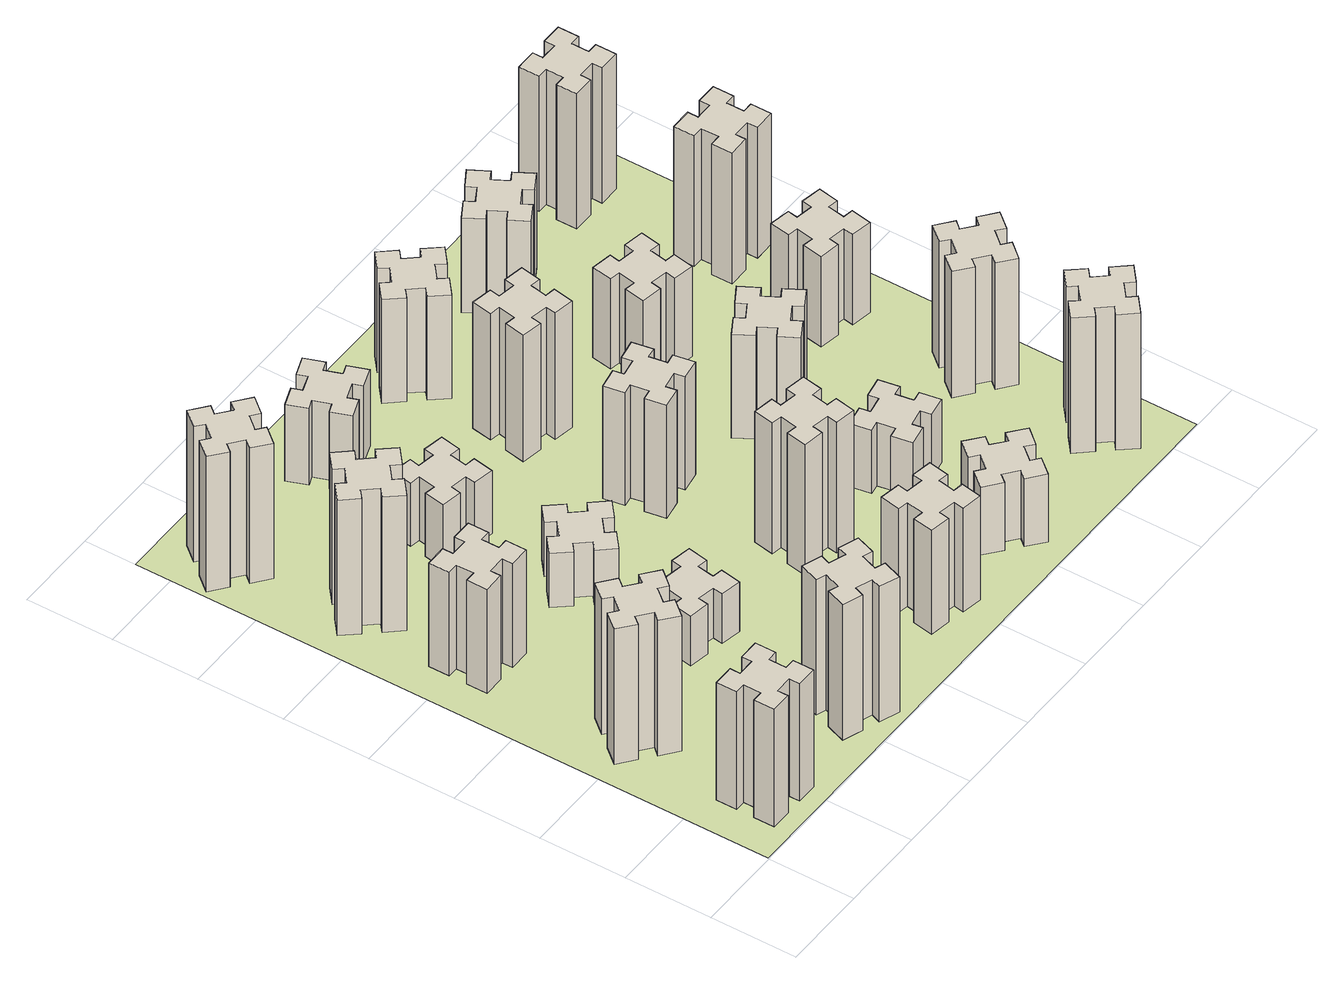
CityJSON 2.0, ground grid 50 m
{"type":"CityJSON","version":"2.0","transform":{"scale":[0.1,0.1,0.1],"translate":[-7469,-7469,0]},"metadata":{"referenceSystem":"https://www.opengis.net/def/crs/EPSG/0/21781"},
"CityObjects":{
"building1":{"type":"Building","attributes":{"class":"1000","function":"1000","usage":"1000","yearOfConstruction":2016,"roofType":"1000","measuredHeight":78,"storeysAboveGround":30,"storeysBelowGround":0},"geometry":[{"type":"Solid","lod":"1","boundaries":[[[[0,1,2,3,4,5,6,7,8,9,10,11,12,13,14,15,16,17,18,19]],[[17,16,20,21]],[[16,15,22,20]],[[15,14,23,22]],[[14,13,24,23]],[[13,12,25,24]],[[12,11,26,25]],[[11,10,27,26]],[[10,9,28,27]],[[9,8,29,28]],[[8,7,30,29]],[[7,6,31,30]],[[6,5,32,31]],[[5,4,33,32]],[[4,3,34,33]],[[3,2,35,34]],[[2,1,36,35]],[[1,0,37,36]],[[0,19,38,37]],[[19,18,39,38]],[[18,17,21,39]],[[24,25,26,27,28,29,30,31,32,33,34,35,36,37,38,39,21,20,22,23]]]]}]},
"building2":{"type":"Building","attributes":{"class":"1000","function":"1000","usage":"1000","yearOfConstruction":2016,"roofType":"1000","measuredHeight":90,"storeysAboveGround":30,"storeysBelowGround":0},"geometry":[{"type":"Solid","lod":"1","boundaries":[[[[40,41,42,43,44,45,46,47,48,49,50,51,52,53,54,55,56,57,58,59]],[[57,56,60,61]],[[56,55,62,60]],[[55,54,63,62]],[[54,53,64,63]],[[53,52,65,64]],[[52,51,66,65]],[[51,50,67,66]],[[50,49,68,67]],[[49,48,69,68]],[[48,47,70,69]],[[47,46,71,70]],[[46,45,72,71]],[[45,44,73,72]],[[44,43,74,73]],[[43,42,75,74]],[[42,41,76,75]],[[41,40,77,76]],[[40,59,78,77]],[[59,58,79,78]],[[58,57,61,79]],[[64,65,66,67,68,69,70,71,72,73,74,75,76,77,78,79,61,60,62,63]]]]}]},
"building3":{"type":"Building","attributes":{"class":"1000","function":"1000","usage":"1000","yearOfConstruction":2016,"roofType":"1000","measuredHeight":69,"storeysAboveGround":30,"storeysBelowGround":0},"geometry":[{"type":"Solid","lod":"1","boundaries":[[[[80,81,82,83,84,85,86,87,88,89,90,91,92,93,94,95,96,97,98,99]],[[97,96,100,101]],[[96,95,102,100]],[[95,94,103,102]],[[94,93,104,103]],[[93,92,105,104]],[[92,91,106,105]],[[91,90,107,106]],[[90,89,108,107]],[[89,88,109,108]],[[88,87,110,109]],[[87,86,111,110]],[[86,85,112,111]],[[85,84,113,112]],[[84,83,114,113]],[[83,82,115,114]],[[82,81,116,115]],[[81,80,117,116]],[[80,99,118,117]],[[99,98,119,118]],[[98,97,101,119]],[[104,105,106,107,108,109,110,111,112,113,114,115,116,117,118,119,101,100,102,103]]]]}]},
"building4":{"type":"Building","attributes":{"class":"1000","function":"1000","usage":"1000","yearOfConstruction":2016,"roofType":"1000","measuredHeight":90,"storeysAboveGround":30,"storeysBelowGround":0},"geometry":[{"type":"Solid","lod":"1","boundaries":[[[[120,121,122,123,124,125,126,127,128,129,130,131,132,133,134,135,136,137,138,139]],[[137,136,140,141]],[[136,135,142,140]],[[135,134,143,142]],[[134,133,144,143]],[[133,132,145,144]],[[132,131,146,145]],[[131,130,147,146]],[[130,129,148,147]],[[129,128,149,148]],[[128,127,150,149]],[[127,126,151,150]],[[126,125,152,151]],[[125,124,153,152]],[[124,123,154,153]],[[123,122,155,154]],[[122,121,156,155]],[[121,120,157,156]],[[120,139,158,157]],[[139,138,159,158]],[[138,137,141,159]],[[144,145,146,147,148,149,150,151,152,153,154,155,156,157,158,159,141,140,142,143]]]]}]},
"building5":{"type":"Building","attributes":{"class":"1000","function":"1000","usage":"1000","yearOfConstruction":2016,"roofType":"1000","measuredHeight":90,"storeysAboveGround":30,"storeysBelowGround":0},"geometry":[{"type":"Solid","lod":"1","boundaries":[[[[160,161,162,163,164,165,166,167,168,169,170,171,172,173,174,175,176,177,178,179]],[[177,176,180,181]],[[176,175,182,180]],[[175,174,183,182]],[[174,173,184,183]],[[173,172,185,184]],[[172,171,186,185]],[[171,170,187,186]],[[170,169,188,187]],[[169,168,189,188]],[[168,167,190,189]],[[167,166,191,190]],[[166,165,192,191]],[[165,164,193,192]],[[164,163,194,193]],[[163,162,195,194]],[[162,161,196,195]],[[161,160,197,196]],[[160,179,198,197]],[[179,178,199,198]],[[178,177,181,199]],[[184,185,186,187,188,189,190,191,192,193,194,195,196,197,198,199,181,180,182,183]]]]}]},
"building6":{"type":"Building","attributes":{"class":"1000","function":"1000","usage":"1000","yearOfConstruction":2016,"roofType":"1000","measuredHeight":90,"storeysAboveGround":30,"storeysBelowGround":0},"geometry":[{"type":"Solid","lod":"1","boundaries":[[[[200,201,202,203,204,205,206,207,208,209,210,211,212,213,214,215,216,217,218,219]],[[217,216,220,221]],[[216,215,222,220]],[[215,214,223,222]],[[214,213,224,223]],[[213,212,225,224]],[[212,211,226,225]],[[211,210,227,226]],[[210,209,228,227]],[[209,208,229,228]],[[208,207,230,229]],[[207,206,231,230]],[[206,205,232,231]],[[205,204,233,232]],[[204,203,234,233]],[[203,202,235,234]],[[202,201,236,235]],[[201,200,237,236]],[[200,219,238,237]],[[219,218,239,238]],[[218,217,221,239]],[[224,225,226,227,228,229,230,231,232,233,234,235,236,237,238,239,221,220,222,223]]]]}]},
"building7":{"type":"Building","attributes":{"class":"1000","function":"1000","usage":"1000","yearOfConstruction":2016,"roofType":"1000","measuredHeight":33,"storeysAboveGround":30,"storeysBelowGround":0},"geometry":[{"type":"Solid","lod":"1","boundaries":[[[[240,241,242,243,244,245,246,247,248,249,250,251,252,253,254,255,256,257,258,259]],[[257,256,260,261]],[[256,255,262,260]],[[255,254,263,262]],[[254,253,264,263]],[[253,252,265,264]],[[252,251,266,265]],[[251,250,267,266]],[[250,249,268,267]],[[249,248,269,268]],[[248,247,270,269]],[[247,246,271,270]],[[246,245,272,271]],[[245,244,273,272]],[[244,243,274,273]],[[243,242,275,274]],[[242,241,276,275]],[[241,240,277,276]],[[240,259,278,277]],[[259,258,279,278]],[[258,257,261,279]],[[264,265,266,267,268,269,270,271,272,273,274,275,276,277,278,279,261,260,262,263]]]]}]},
"building8":{"type":"Building","attributes":{"class":"1000","function":"1000","usage":"1000","yearOfConstruction":2016,"roofType":"1000","measuredHeight":36,"storeysAboveGround":30,"storeysBelowGround":0},"geometry":[{"type":"Solid","lod":"1","boundaries":[[[[280,281,282,283,284,285,286,287,288,289,290,291,292,293,294,295,296,297,298,299]],[[297,296,300,301]],[[296,295,302,300]],[[295,294,303,302]],[[294,293,304,303]],[[293,292,305,304]],[[292,291,306,305]],[[291,290,307,306]],[[290,289,308,307]],[[289,288,309,308]],[[288,287,310,309]],[[287,286,311,310]],[[286,285,312,311]],[[285,284,313,312]],[[284,283,314,313]],[[283,282,315,314]],[[282,281,316,315]],[[281,280,317,316]],[[280,299,318,317]],[[299,298,319,318]],[[298,297,301,319]],[[304,305,306,307,308,309,310,311,312,313,314,315,316,317,318,319,301,300,302,303]]]]}]},
"building9":{"type":"Building","attributes":{"class":"1000","function":"1000","usage":"1000","yearOfConstruction":2016,"roofType":"1000","measuredHeight":42,"storeysAboveGround":30,"storeysBelowGround":0},"geometry":[{"type":"Solid","lod":"1","boundaries":[[[[320,321,322,323,324,325,326,327,328,329,330,331,332,333,334,335,336,337,338,339]],[[337,336,340,341]],[[336,335,342,340]],[[335,334,343,342]],[[334,333,344,343]],[[333,332,345,344]],[[332,331,346,345]],[[331,330,347,346]],[[330,329,348,347]],[[329,328,349,348]],[[328,327,350,349]],[[327,326,351,350]],[[326,325,352,351]],[[325,324,353,352]],[[324,323,354,353]],[[323,322,355,354]],[[322,321,356,355]],[[321,320,357,356]],[[320,339,358,357]],[[339,338,359,358]],[[338,337,341,359]],[[344,345,346,347,348,349,350,351,352,353,354,355,356,357,358,359,341,340,342,343]]]]}]},
"building10":{"type":"Building","attributes":{"class":"1000","function":"1000","usage":"1000","yearOfConstruction":2016,"roofType":"1000","measuredHeight":69,"storeysAboveGround":30,"storeysBelowGround":0},"geometry":[{"type":"Solid","lod":"1","boundaries":[[[[360,361,362,363,364,365,366,367,368,369,370,371,372,373,374,375,376,377,378,379]],[[377,376,380,381]],[[376,375,382,380]],[[375,374,383,382]],[[374,373,384,383]],[[373,372,385,384]],[[372,371,386,385]],[[371,370,387,386]],[[370,369,388,387]],[[369,368,389,388]],[[368,367,390,389]],[[367,366,391,390]],[[366,365,392,391]],[[365,364,393,392]],[[364,363,394,393]],[[363,362,395,394]],[[362,361,396,395]],[[361,360,397,396]],[[360,379,398,397]],[[379,378,399,398]],[[378,377,381,399]],[[384,385,386,387,388,389,390,391,392,393,394,395,396,397,398,399,381,380,382,383]]]]}]},
"building11":{"type":"Building","attributes":{"class":"1000","function":"1000","usage":"1000","yearOfConstruction":2016,"roofType":"1000","measuredHeight":51,"storeysAboveGround":30,"storeysBelowGround":0},"geometry":[{"type":"Solid","lod":"1","boundaries":[[[[400,401,402,403,404,405,406,407,408,409,410,411,412,413,414,415,416,417,418,419]],[[417,416,420,421]],[[416,415,422,420]],[[415,414,423,422]],[[414,413,424,423]],[[413,412,425,424]],[[412,411,426,425]],[[411,410,427,426]],[[410,409,428,427]],[[409,408,429,428]],[[408,407,430,429]],[[407,406,431,430]],[[406,405,432,431]],[[405,404,433,432]],[[404,403,434,433]],[[403,402,435,434]],[[402,401,436,435]],[[401,400,437,436]],[[400,419,438,437]],[[419,418,439,438]],[[418,417,421,439]],[[424,425,426,427,428,429,430,431,432,433,434,435,436,437,438,439,421,420,422,423]]]]}]},
"building12":{"type":"Building","attributes":{"class":"1000","function":"1000","usage":"1000","yearOfConstruction":2016,"roofType":"1000","measuredHeight":87,"storeysAboveGround":30,"storeysBelowGround":0},"geometry":[{"type":"Solid","lod":"1","boundaries":[[[[440,441,442,443,444,445,446,447,448,449,450,451,452,453,454,455,456,457,458,459]],[[457,456,460,461]],[[456,455,462,460]],[[455,454,463,462]],[[454,453,464,463]],[[453,452,465,464]],[[452,451,466,465]],[[451,450,467,466]],[[450,449,468,467]],[[449,448,469,468]],[[448,447,470,469]],[[447,446,471,470]],[[446,445,472,471]],[[445,444,473,472]],[[444,443,474,473]],[[443,442,475,474]],[[442,441,476,475]],[[441,440,477,476]],[[440,459,478,477]],[[459,458,479,478]],[[458,457,461,479]],[[464,465,466,467,468,469,470,471,472,473,474,475,476,477,478,479,461,460,462,463]]]]}]},
"building13":{"type":"Building","attributes":{"class":"1000","function":"1000","usage":"1000","yearOfConstruction":2016,"roofType":"1000","measuredHeight":75,"storeysAboveGround":30,"storeysBelowGround":0},"geometry":[{"type":"Solid","lod":"1","boundaries":[[[[480,481,482,483,484,485,486,487,488,489,490,491,492,493,494,495,496,497,498,499]],[[497,496,500,501]],[[496,495,502,500]],[[495,494,503,502]],[[494,493,504,503]],[[493,492,505,504]],[[492,491,506,505]],[[491,490,507,506]],[[490,489,508,507]],[[489,488,509,508]],[[488,487,510,509]],[[487,486,511,510]],[[486,485,512,511]],[[485,484,513,512]],[[484,483,514,513]],[[483,482,515,514]],[[482,481,516,515]],[[481,480,517,516]],[[480,499,518,517]],[[499,498,519,518]],[[498,497,501,519]],[[504,505,506,507,508,509,510,511,512,513,514,515,516,517,518,519,501,500,502,503]]]]}]},
"building14":{"type":"Building","attributes":{"class":"1000","function":"1000","usage":"1000","yearOfConstruction":2016,"roofType":"1000","measuredHeight":84,"storeysAboveGround":30,"storeysBelowGround":0},"geometry":[{"type":"Solid","lod":"1","boundaries":[[[[520,521,522,523,524,525,526,527,528,529,530,531,532,533,534,535,536,537,538,539]],[[537,536,540,541]],[[536,535,542,540]],[[535,534,543,542]],[[534,533,544,543]],[[533,532,545,544]],[[532,531,546,545]],[[531,530,547,546]],[[530,529,548,547]],[[529,528,549,548]],[[528,527,550,549]],[[527,526,551,550]],[[526,525,552,551]],[[525,524,553,552]],[[524,523,554,553]],[[523,522,555,554]],[[522,521,556,555]],[[521,520,557,556]],[[520,539,558,557]],[[539,538,559,558]],[[538,537,541,559]],[[544,545,546,547,548,549,550,551,552,553,554,555,556,557,558,559,541,540,542,543]]]]}]},
"building15":{"type":"Building","attributes":{"class":"1000","function":"1000","usage":"1000","yearOfConstruction":2016,"roofType":"1000","measuredHeight":45,"storeysAboveGround":30,"storeysBelowGround":0},"geometry":[{"type":"Solid","lod":"1","boundaries":[[[[560,561,562,563,564,565,566,567,568,569,570,571,572,573,574,575,576,577,578,579]],[[577,576,580,581]],[[576,575,582,580]],[[575,574,583,582]],[[574,573,584,583]],[[573,572,585,584]],[[572,571,586,585]],[[571,570,587,586]],[[570,569,588,587]],[[569,568,589,588]],[[568,567,590,589]],[[567,566,591,590]],[[566,565,592,591]],[[565,564,593,592]],[[564,563,594,593]],[[563,562,595,594]],[[562,561,596,595]],[[561,560,597,596]],[[560,579,598,597]],[[579,578,599,598]],[[578,577,581,599]],[[584,585,586,587,588,589,590,591,592,593,594,595,596,597,598,599,581,580,582,583]]]]}]},
"building16":{"type":"Building","attributes":{"class":"1000","function":"1000","usage":"1000","yearOfConstruction":2016,"roofType":"1000","measuredHeight":69,"storeysAboveGround":30,"storeysBelowGround":0},"geometry":[{"type":"Solid","lod":"1","boundaries":[[[[600,601,602,603,604,605,606,607,608,609,610,611,612,613,614,615,616,617,618,619]],[[617,616,620,621]],[[616,615,622,620]],[[615,614,623,622]],[[614,613,624,623]],[[613,612,625,624]],[[612,611,626,625]],[[611,610,627,626]],[[610,609,628,627]],[[609,608,629,628]],[[608,607,630,629]],[[607,606,631,630]],[[606,605,632,631]],[[605,604,633,632]],[[604,603,634,633]],[[603,602,635,634]],[[602,601,636,635]],[[601,600,637,636]],[[600,619,638,637]],[[619,618,639,638]],[[618,617,621,639]],[[624,625,626,627,628,629,630,631,632,633,634,635,636,637,638,639,621,620,622,623]]]]}]},
"building17":{"type":"Building","attributes":{"class":"1000","function":"1000","usage":"1000","yearOfConstruction":2016,"roofType":"1000","measuredHeight":42,"storeysAboveGround":30,"storeysBelowGround":0},"geometry":[{"type":"Solid","lod":"1","boundaries":[[[[640,641,642,643,644,645,646,647,648,649,650,651,652,653,654,655,656,657,658,659]],[[657,656,660,661]],[[656,655,662,660]],[[655,654,663,662]],[[654,653,664,663]],[[653,652,665,664]],[[652,651,666,665]],[[651,650,667,666]],[[650,649,668,667]],[[649,648,669,668]],[[648,647,670,669]],[[647,646,671,670]],[[646,645,672,671]],[[645,644,673,672]],[[644,643,674,673]],[[643,642,675,674]],[[642,641,676,675]],[[641,640,677,676]],[[640,659,678,677]],[[659,658,679,678]],[[658,657,661,679]],[[664,665,666,667,668,669,670,671,672,673,674,675,676,677,678,679,661,660,662,663]]]]}]},
"building18":{"type":"Building","attributes":{"class":"1000","function":"1000","usage":"1000","yearOfConstruction":2016,"roofType":"1000","measuredHeight":69,"storeysAboveGround":30,"storeysBelowGround":0},"geometry":[{"type":"Solid","lod":"1","boundaries":[[[[680,681,682,683,684,685,686,687,688,689,690,691,692,693,694,695,696,697,698,699]],[[697,696,700,701]],[[696,695,702,700]],[[695,694,703,702]],[[694,693,704,703]],[[693,692,705,704]],[[692,691,706,705]],[[691,690,707,706]],[[690,689,708,707]],[[689,688,709,708]],[[688,687,710,709]],[[687,686,711,710]],[[686,685,712,711]],[[685,684,713,712]],[[684,683,714,713]],[[683,682,715,714]],[[682,681,716,715]],[[681,680,717,716]],[[680,699,718,717]],[[699,698,719,718]],[[698,697,701,719]],[[704,705,706,707,708,709,710,711,712,713,714,715,716,717,718,719,701,700,702,703]]]]}]},
"building19":{"type":"Building","attributes":{"class":"1000","function":"1000","usage":"1000","yearOfConstruction":2016,"roofType":"1000","measuredHeight":60,"storeysAboveGround":30,"storeysBelowGround":0},"geometry":[{"type":"Solid","lod":"1","boundaries":[[[[720,721,722,723,724,725,726,727,728,729,730,731,732,733,734,735,736,737,738,739]],[[737,736,740,741]],[[736,735,742,740]],[[735,734,743,742]],[[734,733,744,743]],[[733,732,745,744]],[[732,731,746,745]],[[731,730,747,746]],[[730,729,748,747]],[[729,728,749,748]],[[728,727,750,749]],[[727,726,751,750]],[[726,725,752,751]],[[725,724,753,752]],[[724,723,754,753]],[[723,722,755,754]],[[722,721,756,755]],[[721,720,757,756]],[[720,739,758,757]],[[739,738,759,758]],[[738,737,741,759]],[[744,745,746,747,748,749,750,751,752,753,754,755,756,757,758,759,741,740,742,743]]]]}]},
"building20":{"type":"Building","attributes":{"class":"1000","function":"1000","usage":"1000","yearOfConstruction":2016,"roofType":"1000","measuredHeight":90,"storeysAboveGround":30,"storeysBelowGround":0},"geometry":[{"type":"Solid","lod":"1","boundaries":[[[[760,761,762,763,764,765,766,767,768,769,770,771,772,773,774,775,776,777,778,779]],[[777,776,780,781]],[[776,775,782,780]],[[775,774,783,782]],[[774,773,784,783]],[[773,772,785,784]],[[772,771,786,785]],[[771,770,787,786]],[[770,769,788,787]],[[769,768,789,788]],[[768,767,790,789]],[[767,766,791,790]],[[766,765,792,791]],[[765,764,793,792]],[[764,763,794,793]],[[763,762,795,794]],[[762,761,796,795]],[[761,760,797,796]],[[760,779,798,797]],[[779,778,799,798]],[[778,777,781,799]],[[784,785,786,787,788,789,790,791,792,793,794,795,796,797,798,799,781,780,782,783]]]]}]},
"building21":{"type":"Building","attributes":{"class":"1000","function":"1000","usage":"1000","yearOfConstruction":2016,"roofType":"1000","measuredHeight":63,"storeysAboveGround":30,"storeysBelowGround":0},"geometry":[{"type":"Solid","lod":"1","boundaries":[[[[800,801,802,803,804,805,806,807,808,809,810,811,812,813,814,815,816,817,818,819]],[[817,816,820,821]],[[816,815,822,820]],[[815,814,823,822]],[[814,813,824,823]],[[813,812,825,824]],[[812,811,826,825]],[[811,810,827,826]],[[810,809,828,827]],[[809,808,829,828]],[[808,807,830,829]],[[807,806,831,830]],[[806,805,832,831]],[[805,804,833,832]],[[804,803,834,833]],[[803,802,835,834]],[[802,801,836,835]],[[801,800,837,836]],[[800,819,838,837]],[[819,818,839,838]],[[818,817,821,839]],[[824,825,826,827,828,829,830,831,832,833,834,835,836,837,838,839,821,820,822,823]]]]}]},
"building22":{"type":"Building","attributes":{"class":"1000","function":"1000","usage":"1000","yearOfConstruction":2016,"roofType":"1000","measuredHeight":84,"storeysAboveGround":30,"storeysBelowGround":0},"geometry":[{"type":"Solid","lod":"1","boundaries":[[[[840,841,842,843,844,845,846,847,848,849,850,851,852,853,854,855,856,857,858,859]],[[857,856,860,861]],[[856,855,862,860]],[[855,854,863,862]],[[854,853,864,863]],[[853,852,865,864]],[[852,851,866,865]],[[851,850,867,866]],[[850,849,868,867]],[[849,848,869,868]],[[848,847,870,869]],[[847,846,871,870]],[[846,845,872,871]],[[845,844,873,872]],[[844,843,874,873]],[[843,842,875,874]],[[842,841,876,875]],[[841,840,877,876]],[[840,859,878,877]],[[859,858,879,878]],[[858,857,861,879]],[[864,865,866,867,868,869,870,871,872,873,874,875,876,877,878,879,861,860,862,863]]]]}]},
"building23":{"type":"Building","attributes":{"class":"1000","function":"1000","usage":"1000","yearOfConstruction":2016,"roofType":"1000","measuredHeight":60,"storeysAboveGround":30,"storeysBelowGround":0},"geometry":[{"type":"Solid","lod":"1","boundaries":[[[[880,881,882,883,884,885,886,887,888,889,890,891,892,893,894,895,896,897,898,899]],[[897,896,900,901]],[[896,895,902,900]],[[895,894,903,902]],[[894,893,904,903]],[[893,892,905,904]],[[892,891,906,905]],[[891,890,907,906]],[[890,889,908,907]],[[889,888,909,908]],[[888,887,910,909]],[[887,886,911,910]],[[886,885,912,911]],[[885,884,913,912]],[[884,883,914,913]],[[883,882,915,914]],[[882,881,916,915]],[[881,880,917,916]],[[880,899,918,917]],[[899,898,919,918]],[[898,897,901,919]],[[904,905,906,907,908,909,910,911,912,913,914,915,916,917,918,919,901,900,902,903]]]]}]},
"building24":{"type":"Building","attributes":{"class":"1000","function":"1000","usage":"1000","yearOfConstruction":2016,"roofType":"1000","measuredHeight":87,"storeysAboveGround":30,"storeysBelowGround":0},"geometry":[{"type":"Solid","lod":"1","boundaries":[[[[920,921,922,923,924,925,926,927,928,929,930,931,932,933,934,935,936,937,938,939]],[[937,936,940,941]],[[936,935,942,940]],[[935,934,943,942]],[[934,933,944,943]],[[933,932,945,944]],[[932,931,946,945]],[[931,930,947,946]],[[930,929,948,947]],[[929,928,949,948]],[[928,927,950,949]],[[927,926,951,950]],[[926,925,952,951]],[[925,924,953,952]],[[924,923,954,953]],[[923,922,955,954]],[[922,921,956,955]],[[921,920,957,956]],[[920,939,958,957]],[[939,938,959,958]],[[938,937,941,959]],[[944,945,946,947,948,949,950,951,952,953,954,955,956,957,958,959,941,940,942,943]]]]}]},
"building25":{"type":"Building","attributes":{"class":"1000","function":"1000","usage":"1000","yearOfConstruction":2016,"roofType":"1000","measuredHeight":90,"storeysAboveGround":30,"storeysBelowGround":0},"geometry":[{"type":"Solid","lod":"1","boundaries":[[[[960,961,962,963,964,965,966,967,968,969,970,971,972,973,974,975,976,977,978,979]],[[977,976,980,981]],[[976,975,982,980]],[[975,974,983,982]],[[974,973,984,983]],[[973,972,985,984]],[[972,971,986,985]],[[971,970,987,986]],[[970,969,988,987]],[[969,968,989,988]],[[968,967,990,989]],[[967,966,991,990]],[[966,965,992,991]],[[965,964,993,992]],[[964,963,994,993]],[[963,962,995,994]],[[962,961,996,995]],[[961,960,997,996]],[[960,979,998,997]],[[979,978,999,998]],[[978,977,981,999]],[[984,985,986,987,988,989,990,991,992,993,994,995,996,997,998,999,981,980,982,983]]]]}]},
"landuse1":{"type":"LandUse","attributes":{"name":"plot1","function":"1010"},"geometry":[{"type":"MultiSurface","lod":"1","boundaries":[[[1000,1001,1002,1003]]]}]}
},
"vertices":[
[265,325,0],[265,225,0],[205,225,0],[205,105,0],[325,105,0],[325,165,0],[425,165,0],[425,105,0],[545,105,0],[545,225,0],[485,225,0],[485,325,0],[545,325,0],[545,445,0],[425,445,0],[425,385,0],[325,385,0],[325,445,0],[205,445,0],[205,325,0],[325,385,780],[325,445,780],[425,385,780],[425,445,780],[545,445,780],[545,325,780],[485,325,780],[485,225,780],[545,225,780],[545,105,780],[425,105,780],[425,165,780],[325,165,780],[325,105,780],[205,105,780],[205,225,780],[265,225,780],[265,325,780],[205,325,780],[205,445,780],
[484,1067,0],[408,1132,0],[446,1178,0],[354,1255,0],[277,1163,0],[323,1124,0],[259,1048,0],[213,1086,0],[136,994,0],[228,917,0],[266,963,0],[343,899,0],[304,853,0],[396,776,0],[473,868,0],[427,906,0],[492,983,0],[538,944,0],[615,1036,0],[523,1113,0],[492,983,900],[538,944,900],[427,906,900],[473,868,900],[396,776,900],[304,853,900],[343,899,900],[266,963,900],[228,917,900],[136,994,900],[213,1086,900],[259,1048,900],[323,1124,900],[277,1163,900],[354,1255,900],[446,1178,900],[408,1132,900],[484,1067,900],[523,1113,900],[615,1036,900],
[425,2065,0],[325,2065,0],[325,2125,0],[205,2125,0],[205,2005,0],[265,2005,0],[265,1905,0],[205,1905,0],[205,1785,0],[325,1785,0],[325,1845,0],[425,1845,0],[425,1785,0],[545,1785,0],[545,1905,0],[485,1905,0],[485,2005,0],[545,2005,0],[545,2125,0],[425,2125,0],[485,2005,690],[545,2005,690],[485,1905,690],[545,1905,690],[545,1785,690],[425,1785,690],[425,1845,690],[325,1845,690],[325,1785,690],[205,1785,690],[205,1905,690],[265,1905,690],[265,2005,690],[205,2005,690],[205,2125,690],[325,2125,690],[325,2065,690],[425,2065,690],[425,2125,690],[545,2125,690],
[492,2628,0],[427,2704,0],[473,2743,0],[396,2835,0],[304,2758,0],[343,2712,0],[266,2647,0],[228,2693,0],[136,2616,0],[213,2524,0],[259,2563,0],[323,2486,0],[277,2448,0],[354,2356,0],[446,2433,0],[408,2479,0],[484,2543,0],[523,2497,0],[615,2574,0],[538,2666,0],[484,2543,900],[523,2497,900],[408,2479,900],[446,2433,900],[354,2356,900],[277,2448,900],[323,2486,900],[259,2563,900],[213,2524,900],[136,2616,900],[228,2693,900],[266,2647,900],[343,2712,900],[304,2758,900],[396,2835,900],[473,2743,900],[427,2704,900],[492,2628,900],[538,2666,900],[615,2574,900],
[1029,360,0],[995,266,0],[939,287,0],[897,174,0],[1010,133,0],[1031,189,0],[1125,155,0],[1104,99,0],[1217,57,0],[1258,170,0],[1202,191,0],[1236,285,0],[1292,264,0],[1333,377,0],[1220,418,0],[1200,362,0],[1106,396,0],[1127,452,0],[1014,493,0],[973,380,0],[1106,396,900],[1127,452,900],[1200,362,900],[1220,418,900],[1333,377,900],[1292,264,900],[1236,285,900],[1202,191,900],[1258,170,900],[1217,57,900],[1104,99,900],[1125,155,900],[1031,189,900],[1010,133,900],[897,174,900],[939,287,900],[995,266,900],[1029,360,900],[973,380,900],[1014,493,900],
[384,3387,0],[308,3452,0],[346,3498,0],[254,3575,0],[177,3483,0],[223,3444,0],[159,3368,0],[113,3406,0],[36,3314,0],[128,3237,0],[166,3283,0],[243,3219,0],[204,3173,0],[296,3096,0],[373,3188,0],[327,3226,0],[392,3303,0],[438,3264,0],[515,3356,0],[423,3433,0],[392,3303,900],[438,3264,900],[327,3226,900],[373,3188,900],[296,3096,900],[204,3173,900],[243,3219,900],[166,3283,900],[128,3237,900],[36,3314,900],[113,3406,900],[159,3368,900],[223,3444,900],[177,3483,900],[254,3575,900],[346,3498,900],[308,3452,900],[384,3387,900],[423,3433,900],[515,3356,900],
[1047,1116,0],[1145,1098,0],[1135,1039,0],[1253,1018,0],[1274,1137,0],[1215,1147,0],[1232,1245,0],[1291,1235,0],[1312,1353,0],[1194,1374,0],[1184,1315,0],[1085,1332,0],[1096,1391,0],[977,1412,0],[957,1294,0],[1016,1284,0],[998,1185,0],[939,1196,0],[918,1077,0],[1037,1057,0],[998,1185,330],[939,1196,330],[1016,1284,330],[957,1294,330],[977,1412,330],[1096,1391,330],[1085,1332,330],[1184,1315,330],[1194,1374,330],[1312,1353,330],[1291,1235,330],[1232,1245,330],[1215,1147,330],[1274,1137,330],[1253,1018,330],[1135,1039,330],[1145,1098,330],[1047,1116,330],[1037,1057,330],[918,1077,330],
[1083,1972,0],[1006,1907,0],[968,1953,0],[876,1876,0],[953,1784,0],[999,1823,0],[1063,1746,0],[1017,1708,0],[1094,1616,0],[1186,1693,0],[1148,1739,0],[1224,1803,0],[1263,1757,0],[1355,1834,0],[1278,1926,0],[1232,1888,0],[1167,1964,0],[1213,2003,0],[1136,2095,0],[1044,2018,0],[1167,1964,360],[1213,2003,360],[1232,1888,360],[1278,1926,360],[1355,1834,360],[1263,1757,360],[1224,1803,360],[1148,1739,360],[1186,1693,360],[1094,1616,360],[1017,1708,360],[1063,1746,360],[999,1823,360],[953,1784,360],[876,1876,360],[968,1953,360],[1006,1907,360],[1083,1972,360],[1044,2018,360],[1136,2095,360],
[1115,2527,0],[1132,2625,0],[1191,2615,0],[1212,2733,0],[1094,2754,0],[1084,2695,0],[985,2712,0],[996,2771,0],[877,2792,0],[857,2674,0],[916,2664,0],[898,2565,0],[839,2576,0],[818,2457,0],[937,2437,0],[947,2496,0],[1045,2478,0],[1035,2419,0],[1153,2398,0],[1174,2517,0],[1045,2478,420],[1035,2419,420],[947,2496,420],[937,2437,420],[818,2457,420],[839,2576,420],[898,2565,420],[916,2664,420],[857,2674,420],[877,2792,420],[996,2771,420],[985,2712,420],[1084,2695,420],[1094,2754,420],[1212,2733,420],[1191,2615,420],[1132,2625,420],[1115,2527,420],[1174,2517,420],[1153,2398,420],
[2055,307,0],[2072,405,0],[2131,395,0],[2152,513,0],[2034,534,0],[2024,475,0],[1925,492,0],[1936,551,0],[1817,572,0],[1797,454,0],[1856,444,0],[1838,345,0],[1779,356,0],[1758,237,0],[1877,217,0],[1887,276,0],[1985,258,0],[1975,199,0],[2093,178,0],[2114,297,0],[1985,258,690],[1975,199,690],[1887,276,690],[1877,217,690],[1758,237,690],[1779,356,690],[1838,345,690],[1856,444,690],[1797,454,690],[1817,572,690],[1936,551,690],[1925,492,690],[2024,475,690],[2034,534,690],[2152,513,690],[2131,395,690],[2072,405,690],[2055,307,690],[2114,297,690],[2093,178,690],
[1125,3456,0],[1031,3422,0],[1010,3478,0],[897,3437,0],[939,3324,0],[995,3345,0],[1029,3251,0],[973,3230,0],[1014,3117,0],[1127,3159,0],[1106,3215,0],[1200,3249,0],[1220,3193,0],[1333,3234,0],[1292,3347,0],[1236,3326,0],[1202,3420,0],[1258,3440,0],[1217,3553,0],[1104,3512,0],[1202,3420,510],[1258,3440,510],[1236,3326,510],[1292,3347,510],[1333,3234,510],[1220,3193,510],[1200,3249,510],[1106,3215,510],[1127,3159,510],[1014,3117,510],[973,3230,510],[1029,3251,510],[995,3345,510],[939,3324,510],[897,3437,510],[1010,3478,510],[1031,3422,510],[1125,3456,510],[1104,3512,510],[1217,3553,510],
[2055,1047,0],[2072,1145,0],[2131,1135,0],[2152,1253,0],[2034,1274,0],[2024,1215,0],[1925,1232,0],[1936,1291,0],[1817,1312,0],[1797,1194,0],[1856,1184,0],[1838,1085,0],[1779,1096,0],[1758,977,0],[1877,957,0],[1887,1016,0],[1985,998,0],[1975,939,0],[2093,918,0],[2114,1037,0],[1985,998,870],[1975,939,870],[1887,1016,870],[1877,957,870],[1758,977,870],[1779,1096,870],[1838,1085,870],[1856,1184,870],[1797,1194,870],[1817,1312,870],[1936,1291,870],[1925,1232,870],[2024,1215,870],[2034,1274,870],[2152,1253,870],[2131,1135,870],[2072,1145,870],[2055,1047,870],[2114,1037,870],[2093,918,870],
[1972,1925,0],[1955,2024,0],[2014,2034,0],[1993,2152,0],[1875,2131,0],[1885,2072,0],[1787,2055,0],[1777,2114,0],[1658,2093,0],[1679,1975,0],[1738,1985,0],[1756,1887,0],[1697,1877,0],[1717,1758,0],[1836,1779,0],[1825,1838,0],[1924,1856,0],[1934,1797,0],[2052,1817,0],[2031,1936,0],[1924,1856,750],[1934,1797,750],[1825,1838,750],[1836,1779,750],[1717,1758,750],[1697,1877,750],[1756,1887,750],[1738,1985,750],[1679,1975,750],[1658,2093,750],[1777,2114,750],[1787,2055,750],[1885,2072,750],[1875,2131,750],[1993,2152,750],[2014,2034,750],[1955,2024,750],[1972,1925,750],[2031,1936,750],[2052,1817,750],
[1756,2764,0],[1738,2665,0],[1679,2676,0],[1658,2557,0],[1777,2537,0],[1787,2596,0],[1885,2578,0],[1875,2519,0],[1993,2498,0],[2014,2617,0],[1955,2627,0],[1972,2725,0],[2031,2715,0],[2052,2833,0],[1934,2854,0],[1924,2795,0],[1825,2812,0],[1836,2871,0],[1717,2892,0],[1697,2774,0],[1825,2812,840],[1836,2871,840],[1924,2795,840],[1934,2854,840],[2052,2833,840],[2031,2715,840],[1972,2725,840],[1955,2627,840],[2014,2617,840],[1993,2498,840],[1875,2519,840],[1885,2578,840],[1787,2596,840],[1777,2537,840],[1658,2557,840],[1679,2676,840],[1738,2665,840],[1756,2764,840],[1697,2774,840],[1717,2892,840],
[2486,323,0],[2563,259,0],[2524,213,0],[2616,136,0],[2693,228,0],[2647,266,0],[2712,343,0],[2758,304,0],[2835,396,0],[2743,473,0],[2704,427,0],[2628,492,0],[2666,538,0],[2574,615,0],[2497,523,0],[2543,484,0],[2479,408,0],[2433,446,0],[2356,354,0],[2448,277,0],[2479,408,450],[2433,446,450],[2543,484,450],[2497,523,450],[2574,615,450],[2666,538,450],[2628,492,450],[2704,427,450],[2743,473,450],[2835,396,450],[2758,304,450],[2712,343,450],[2647,266,450],[2693,228,450],[2616,136,450],[2524,213,450],[2563,259,450],[2486,323,450],[2448,277,450],[2356,354,450],
[1888,3219,0],[1964,3283,0],[2003,3237,0],[2095,3314,0],[2018,3406,0],[1972,3368,0],[1907,3444,0],[1953,3483,0],[1876,3575,0],[1784,3498,0],[1823,3452,0],[1746,3387,0],[1708,3433,0],[1616,3356,0],[1693,3264,0],[1739,3303,0],[1803,3226,0],[1757,3188,0],[1834,3096,0],[1926,3173,0],[1803,3226,690],[1757,3188,690],[1739,3303,690],[1693,3264,690],[1616,3356,690],[1708,3433,690],[1746,3387,690],[1823,3452,690],[1784,3498,690],[1876,3575,690],[1953,3483,690],[1907,3444,690],[1972,3368,690],[2018,3406,690],[2095,3314,690],[2003,3237,690],[1964,3283,690],[1888,3219,690],[1926,3173,690],[1834,3096,690],
[2625,1132,0],[2527,1115,0],[2517,1174,0],[2398,1153,0],[2419,1035,0],[2478,1045,0],[2496,947,0],[2437,937,0],[2457,818,0],[2576,839,0],[2565,898,0],[2664,916,0],[2674,857,0],[2792,877,0],[2771,996,0],[2712,985,0],[2695,1084,0],[2754,1094,0],[2733,1212,0],[2615,1191,0],[2695,1084,420],[2754,1094,420],[2712,985,420],[2771,996,420],[2792,877,420],[2674,857,420],[2664,916,420],[2565,898,420],[2576,839,420],[2457,818,420],[2437,937,420],[2496,947,420],[2478,1045,420],[2419,1035,420],[2398,1153,420],[2517,1174,420],[2527,1115,420],[2625,1132,420],[2615,1191,420],[2733,1212,420],
[2475,1744,0],[2525,1657,0],[2473,1627,0],[2533,1523,0],[2637,1583,0],[2607,1635,0],[2694,1685,0],[2724,1633,0],[2828,1693,0],[2768,1797,0],[2716,1767,0],[2666,1854,0],[2718,1884,0],[2658,1988,0],[2554,1928,0],[2584,1876,0],[2497,1826,0],[2467,1878,0],[2363,1818,0],[2423,1714,0],[2497,1826,690],[2467,1878,690],[2584,1876,690],[2554,1928,690],[2658,1988,690],[2718,1884,690],[2666,1854,690],[2716,1767,690],[2768,1797,690],[2828,1693,690],[2724,1633,690],[2694,1685,690],[2607,1635,690],[2637,1583,690],[2533,1523,690],[2473,1627,690],[2525,1657,690],[2475,1744,690],[2423,1714,690],[2363,1818,690],
[2496,2564,0],[2478,2465,0],[2419,2476,0],[2398,2357,0],[2517,2337,0],[2527,2396,0],[2625,2378,0],[2615,2319,0],[2733,2298,0],[2754,2417,0],[2695,2427,0],[2712,2525,0],[2771,2515,0],[2792,2633,0],[2674,2654,0],[2664,2595,0],[2565,2612,0],[2576,2671,0],[2457,2692,0],[2437,2574,0],[2565,2612,600],[2576,2671,600],[2664,2595,600],[2674,2654,600],[2792,2633,600],[2771,2515,600],[2712,2525,600],[2695,2427,600],[2754,2417,600],[2733,2298,600],[2615,2319,600],[2625,2378,600],[2527,2396,600],[2517,2337,600],[2398,2357,600],[2419,2476,600],[2478,2465,600],[2496,2564,600],[2437,2574,600],[2457,2692,600],
[3468,259,0],[3544,323,0],[3583,277,0],[3675,354,0],[3598,446,0],[3552,408,0],[3487,484,0],[3533,523,0],[3456,615,0],[3364,538,0],[3403,492,0],[3326,427,0],[3288,473,0],[3196,396,0],[3273,304,0],[3319,343,0],[3383,266,0],[3337,228,0],[3414,136,0],[3506,213,0],[3383,266,900],[3337,228,900],[3319,343,900],[3273,304,900],[3196,396,900],[3288,473,900],[3326,427,900],[3403,492,900],[3364,538,900],[3456,615,900],[3533,523,900],[3487,484,900],[3552,408,900],[3598,446,900],[3675,354,900],[3583,277,900],[3544,323,900],[3468,259,900],[3506,213,900],[3414,136,900],
[2716,3347,0],[2666,3434,0],[2718,3464,0],[2658,3568,0],[2554,3508,0],[2584,3456,0],[2497,3406,0],[2467,3458,0],[2363,3398,0],[2423,3294,0],[2475,3324,0],[2525,3237,0],[2473,3207,0],[2533,3103,0],[2637,3163,0],[2607,3215,0],[2694,3265,0],[2724,3213,0],[2828,3273,0],[2768,3377,0],[2694,3265,630],[2724,3213,630],[2607,3215,630],[2637,3163,630],[2533,3103,630],[2473,3207,630],[2525,3237,630],[2475,3324,630],[2423,3294,630],[2363,3398,630],[2467,3458,630],[2497,3406,630],[2584,3456,630],[2554,3508,630],[2658,3568,630],[2718,3464,630],[2666,3434,630],[2716,3347,630],[2768,3377,630],[2828,3273,630],
[3487,1006,0],[3552,1083,0],[3598,1044,0],[3675,1136,0],[3583,1213,0],[3544,1167,0],[3468,1232,0],[3506,1278,0],[3414,1355,0],[3337,1263,0],[3383,1224,0],[3319,1148,0],[3273,1186,0],[3196,1094,0],[3288,1017,0],[3326,1063,0],[3403,999,0],[3364,953,0],[3456,876,0],[3533,968,0],[3403,999,840],[3364,953,840],[3326,1063,840],[3288,1017,840],[3196,1094,840],[3273,1186,840],[3319,1148,840],[3383,1224,840],[3337,1263,840],[3414,1355,840],[3506,1278,840],[3468,1232,840],[3544,1167,840],[3583,1213,840],[3675,1136,840],[3598,1044,840],[3552,1083,840],[3487,1006,840],[3533,968,840],[3456,876,840],
[3267,1856,0],[3365,1838,0],[3355,1779,0],[3473,1758,0],[3494,1877,0],[3435,1887,0],[3452,1985,0],[3511,1975,0],[3532,2093,0],[3414,2114,0],[3404,2055,0],[3305,2072,0],[3316,2131,0],[3197,2152,0],[3177,2034,0],[3236,2024,0],[3218,1925,0],[3159,1936,0],[3138,1817,0],[3257,1797,0],[3218,1925,600],[3159,1936,600],[3236,2024,600],[3177,2034,600],[3197,2152,600],[3316,2131,600],[3305,2072,600],[3404,2055,600],[3414,2114,600],[3532,2093,600],[3511,1975,600],[3452,1985,600],[3435,1887,600],[3494,1877,600],[3473,1758,600],[3355,1779,600],[3365,1838,600],[3267,1856,600],[3257,1797,600],[3138,1817,600],
[3485,2705,0],[3385,2705,0],[3385,2765,0],[3265,2765,0],[3265,2645,0],[3325,2645,0],[3325,2545,0],[3265,2545,0],[3265,2425,0],[3385,2425,0],[3385,2485,0],[3485,2485,0],[3485,2425,0],[3605,2425,0],[3605,2545,0],[3545,2545,0],[3545,2645,0],[3605,2645,0],[3605,2765,0],[3485,2765,0],[3545,2645,870],[3605,2645,870],[3545,2545,870],[3605,2545,870],[3605,2425,870],[3485,2425,870],[3485,2485,870],[3385,2485,870],[3385,2425,870],[3265,2425,870],[3265,2545,870],[3325,2545,870],[3325,2645,870],[3265,2645,870],[3265,2765,870],[3385,2765,870],[3385,2705,870],[3485,2705,870],[3485,2765,870],[3605,2765,870],
[3285,3325,0],[3385,3325,0],[3385,3265,0],[3505,3265,0],[3505,3385,0],[3445,3385,0],[3445,3485,0],[3505,3485,0],[3505,3605,0],[3385,3605,0],[3385,3545,0],[3285,3545,0],[3285,3605,0],[3165,3605,0],[3165,3485,0],[3225,3485,0],[3225,3385,0],[3165,3385,0],[3165,3265,0],[3285,3265,0],[3225,3385,900],[3165,3385,900],[3225,3485,900],[3165,3485,900],[3165,3605,900],[3285,3605,900],[3285,3545,900],[3385,3545,900],[3385,3605,900],[3505,3605,900],[3505,3485,900],[3445,3485,900],[3445,3385,900],[3505,3385,900],[3505,3265,900],[3385,3265,900],[3385,3325,900],[3285,3325,900],[3285,3265,900],[3165,3265,900],
[5,3705,0],[3705,3705,0],[3705,5,0],[5,5,0]
]}
